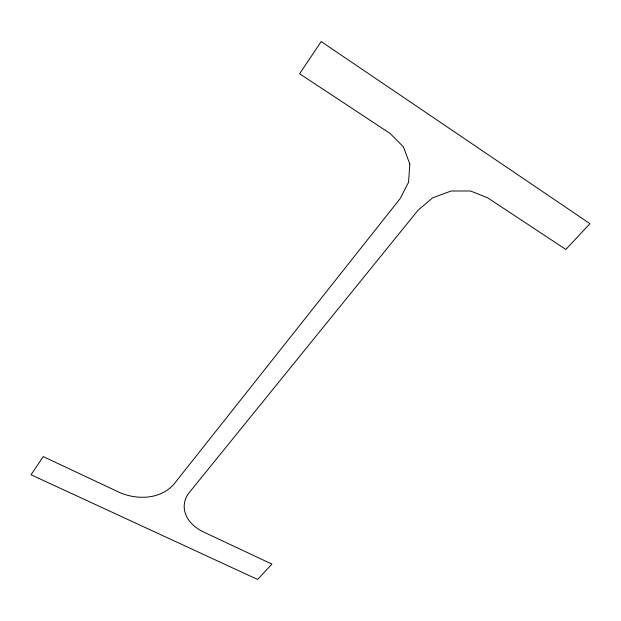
<?xml version="1.0" encoding="UTF-8"?>
<svg xmlns="http://www.w3.org/2000/svg" width="621" height="621" viewBox="0 0 621 621"><rect width="100%" height="100%" fill="white"/><g stroke="black" fill="none" stroke-linecap="round" stroke-linejoin="round"><path stroke-width="0.93" d="M409.813 164.053L408.548 182.271L400.048 198.743L173.507 484.69C159.892 499.447 137.28 500.076 119.744 492.562L43.237 456.582L31.05 474.778L257.583 579.447L271.905 564.116L203.486 531.941A39.115 28.605 4.9 0 1 189.421 492.368L418.08 210.224L432.643 197.827L451.094 191.012L470.454 190.981L487.524 197.75L565.863 249.448L589.95 223.661L321.173 41.553L299.609 73.752L390.12 133.476L403.409 146.859L409.813 164.053"/></g></svg>
